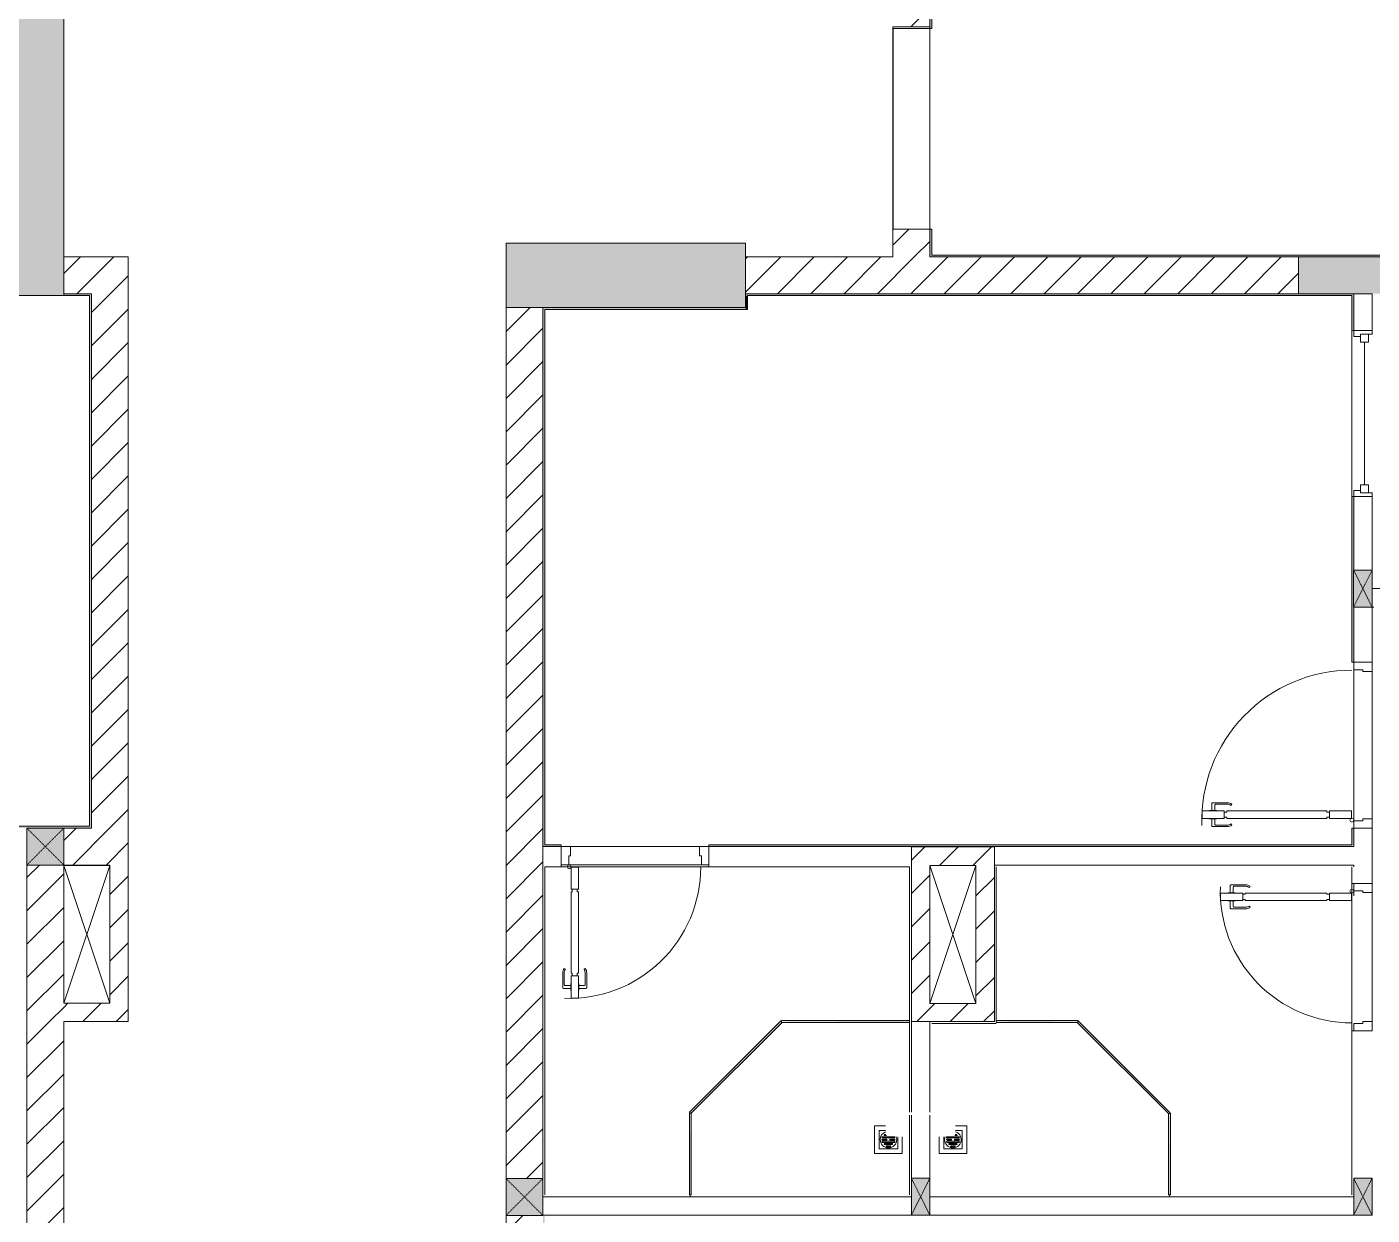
# Model space of a CAD drawing. Header units: millimetres. Extents: x 31157 to 224036, y 218 to 80529.
# Drawn here: x 138534 to 145834, y 64837 to 71285 of the extents above; entities that cross this region are included whole.
import ezdxf

# ---------------------------------------------------------------- set-up
doc = ezdxf.new("R2010")
doc.units = ezdxf.units.MM
doc.linetypes.add('IMPORT-Dash _2_', pattern=[6, 3, -3])
for name, color, linetype, lineweight in [('0-2', 170, 'Continuous', 9), ('A-DETL-GENF-6', 20, 'Continuous', 9), ('A-DETL-GENF-7', 170, 'Continuous', 9), ('A-DETL-THIN-3', 151, 'Continuous', 9), ('A-DOOR-2', 170, 'Continuous', 9), ('A-DOOR-FRAM-2', 170, 'Continuous', 9), ('A-FLOR-1', 170, 'Continuous', 9), ('A-GLAZ-5', 170, 'Continuous', 9), ('A-GLAZ-CURT-3', 170, 'Continuous', 9), ('A-WALL-1', 170, 'Continuous', 9), ('A-WALL-PATT-3', 170, 'Continuous', 9), ('A_1404_dwg-1', 170, 'Continuous', 9), ('I-WALL', 170, 'Continuous', 9), ('I-WALL-1', 170, 'Continuous', 9), ('M-EQPM-4', 170, 'Continuous', 9), ('S-COLS-1', 170, 'Continuous', 9), ('S-COLS-2', 170, 'Continuous', 9), ('S-COLS-4', 170, 'Continuous', 9), ('S-COLS-9', 170, 'IMPORT-Dash _2_', 9), ('S-COLS-HDLN-2', 170, 'IMPORT-Dash _2_', 9)]:
    doc.layers.add(name, color=color, linetype=linetype, lineweight=lineweight)
pattern_1 = [(45, (0, 0), (-90.50967, 90.50967), [])]

# ---------------------------------------------------------------- blocks, each defined once
blk = doc.blocks.new('A_1404_dwg_NCV_TKTC_KET CAU_rvt-1-TKTC_MB HOÀN THIỆN SÀN TẦNG 3-4-4819833-KeyPlan-CH2-Tầng 1_ Tầng 2')
at = {"layer": 'S-COLS-1'}
for points in [[(44452.6, 69761.9), (45752.6, 69761.9), (45752.6, 70111.9), (44452.6, 70111.9), (44452.6, 69761.9)], [(49352.6, 69836.9), (49352.6, 70036.9), (48752.6, 70036.9), (48752.6, 69836.9), (49152.6, 69836.9)]]:
    blk.add_hatch(color=256, dxfattribs=at).paths.add_polyline_path(points)
at = {"layer": 'A-FLOR-1'}
blk.add_line((46653, 66835.3), (47103, 66835.3), dxfattribs=at)
at = {"layer": 'A-FLOR-1', "flags": 128}
blk.add_lwpolyline([(42052.7, 65986.9), (42052.7, 66734.9), (42302.6, 66734.9)], dxfattribs=at)
at = {"layer": 'S-COLS-2'}
blk.add_line((48752.6, 70036.9), (48752.6, 69836.9), dxfattribs=at)
at = {"layer": 'S-COLS-2', "flags": 128}
blk.add_lwpolyline([(45752.6, 69836.9), (45752.6, 70111.9), (44452.6, 70111.9), (44452.6, 69761.9), (44652.6, 69761.9)], dxfattribs=at)
blk = doc.blocks.new('A_1404_dwg_DOOR_CW_01 CANH MO-PANEL KINH - DIW_01-900x2200-CỬA GỖ VÂN LAMINATE-553393-TKTC_MB HOÀN THIỆN SÀN TẦNG 3-4-4819840-KeyPlan-CH2-Tầng 1_ Tầng 2')
at = {"layer": 'A-DETL-GENF-7'}
for p, q in [((46582.1, 38482.4), (46582.1, 38521.4)), ((46665.6, 38525.4), (46586.1, 38525.4)), ((46599.1, 38482.4), (46599.1, 38513.4)), ((46603.1, 38517.4), (46665.6, 38517.4)), ((46691.4, 38517.2), (46686.8, 38510.7)), ((46582.1, 38438.4), (46582.1, 38399.4)), ((46599.1, 38438.4), (46599.1, 38407.4)), ((46603.1, 38403.4), (46665.6, 38403.4)), ((46691.4, 38403.5), (46686.8, 38410.1)), ((46665.6, 38395.4), (46586.1, 38395.4))]:
    blk.add_line(p, q, dxfattribs=at)
at = {"layer": 'A-DETL-GENF-7', "flags": 128}
for points in [[(46530.6, 38440.4), (46530.6, 38480.4), (46650.6, 38480.4), (46650.6, 38440.4)], [(46610.3, 38482.4), (46610.3, 38480.4), (46570.8, 38480.4), (46570.8, 38482.4)], [(47206.6, 38474.4), (47206.6, 38480.4), (46664.6, 38480.4), (46664.6, 38474.4), (46650.6, 38474.4), (46650.6, 38446.4), (46664.6, 38446.4), (46664.6, 38440.4), (47206.6, 38440.4), (47206.6, 38446.4), (47220.6, 38446.4), (47220.6, 38474.4)], [(47220.6, 38480.4), (47220.6, 38440.4), (47340.6, 38440.4), (47340.6, 38480.4)], [(46610.3, 38438.4), (46610.3, 38440.4), (46570.8, 38440.4), (46570.8, 38438.4)]]:
    blk.add_lwpolyline(points, close=True, dxfattribs=at)
at = {"layer": 'A-DETL-GENF-7'}
blk.add_circle((47342.6, 38430.4), 10, dxfattribs=at)
for centre, radius, start, end in [((47342.6, 38430.4), 814, 90, 182), ((46586.1, 38521.4), 4, 90, 180), ((46603.1, 38513.4), 4, 90, 180), ((46665.6, 38480.4), 45, 55, 90), ((46665.6, 38480.4), 37, 55, 90), ((46586.1, 38399.4), 4, 180, 270), ((46603.1, 38407.4), 4, 180, 270), ((46665.6, 38440.4), 37, 270, 305), ((46665.6, 38440.4), 45, 270, 305)]:
    blk.add_arc(centre, radius, start, end, dxfattribs=at)
at = {"layer": 'A-DOOR-2'}
blk.add_line((47352.6, 38430.4), (47352.6, 38455.4), dxfattribs=at)
at = {"layer": 'A-DOOR-2', "flags": 128}
for points in [[(47452.6, 39237.4), (47452.6, 39287.4), (47352.6, 39287.4), (47352.6, 39247.4), (47402.6, 39247.4), (47402.6, 39237.4)], [(47452.6, 38387.4), (47452.6, 38437.4), (47402.6, 38437.4), (47402.6, 38427.4), (47352.6, 38427.4), (47352.6, 38387.4)]]:
    blk.add_lwpolyline(points, close=True, dxfattribs=at)
blk = doc.blocks.new('A_1404_dwg_DOOR_CW_01 CANH MO-PANEL KINH - DIG_02-800x2200-CỬA NHÔM KÍNH-V60-TKTC_MB HOÀN THIỆN SÀN TẦNG 3-4-4819851-KeyPlan-CH2-Tầng 1_ Tầng 2')
at = {"layer": 'A-DETL-GENF-7'}
for p, q in [((104712.9, 29523.9), (104712.9, 29603.4)), ((104755.9, 29607.4), (104716.9, 29607.4)), ((104720.9, 29586.4), (104720.9, 29523.9)), ((104755.9, 29590.4), (104724.9, 29590.4)), ((104799.9, 29607.4), (104838.9, 29607.4)), ((104799.9, 29590.4), (104830.9, 29590.4)), ((104834.9, 29586.4), (104834.9, 29523.9)), ((104842.9, 29523.9), (104842.9, 29603.4)), ((104721.1, 29498.1), (104727.6, 29502.7)), ((104834.8, 29498.1), (104828.2, 29502.7))]:
    blk.add_line(p, q, dxfattribs=at)
at = {"layer": 'A-DETL-GENF-7', "flags": 128}
for points in [[(104797.9, 29658.9), (104757.9, 29658.9), (104757.9, 29538.9), (104797.9, 29538.9)], [(104755.9, 29579.2), (104757.9, 29579.2), (104757.9, 29618.7), (104755.9, 29618.7)], [(104799.9, 29579.2), (104797.9, 29579.2), (104797.9, 29618.7), (104799.9, 29618.7)], [(104763.9, 29082.9), (104757.9, 29082.9), (104757.9, 29524.9), (104763.9, 29524.9), (104763.9, 29538.9), (104791.9, 29538.9), (104791.9, 29524.9), (104797.9, 29524.9), (104797.9, 29082.9), (104791.9, 29082.9), (104791.9, 29068.9), (104763.9, 29068.9)], [(104757.9, 29068.9), (104797.9, 29068.9), (104797.9, 28948.9), (104757.9, 28948.9)]]:
    blk.add_lwpolyline(points, close=True, dxfattribs=at)
at = {"layer": 'A-DETL-GENF-7'}
blk.add_circle((104807.9, 28946.9), 10, dxfattribs=at)
for centre, radius, start, end in [((104807.9, 28946.9), 714, 88, 180), ((104716.9, 29603.4), 4, 90, 180), ((104724.9, 29586.4), 4, 90, 180), ((104830.9, 29586.4), 4, 0, 90), ((104838.9, 29603.4), 4, 0, 90), ((104757.9, 29523.9), 45, 180, 215), ((104757.9, 29523.9), 37, 180, 215), ((104797.9, 29523.9), 37, 325, 0), ((104797.9, 29523.9), 45, 325, 0)]:
    blk.add_arc(centre, radius, start, end, dxfattribs=at)
at = {"layer": 'A-DOOR-2'}
blk.add_line((104807.9, 28936.9), (104782.9, 28936.9), dxfattribs=at)
at = {"layer": 'A-DOOR-2', "flags": 128}
for points in [[(104050.9, 28836.9), (104050.9, 28936.9), (104090.9, 28936.9), (104090.9, 28886.9), (104100.9, 28886.9), (104100.9, 28836.9)], [(104800.9, 28836.9), (104800.9, 28886.9), (104810.9, 28886.9), (104810.9, 28936.9), (104850.9, 28936.9), (104850.9, 28836.9)]]:
    blk.add_lwpolyline(points, close=True, dxfattribs=at)
blk = doc.blocks.new('A_1404_dwg_M_Fixed - 900 x 1400-901191-TKTC_MB HOÀN THIỆN SÀN TẦNG 3-4-4819853-KeyPlan-CH2-Tầng 1_ Tầng 2')
at = {"layer": 'A-GLAZ-5'}
blk.add_line((107013.5, 28877.9), (107787.5, 28877.9), dxfattribs=at)
at = {"layer": 'A-GLAZ-5', "flags": 128}
for points in [[(106982.5, 28899.9), (106982.5, 28936.9), (106950.5, 28936.9)], [(107818.5, 28899.9), (107818.5, 28936.9), (107850.5, 28936.9)], [(106950.5, 28836.9), (106969.5, 28836.9), (106969.5, 28899.9), (107013.5, 28899.9), (107013.5, 28855.9), (106969.5, 28855.9)], [(107831.5, 28855.9), (107787.5, 28855.9), (107787.5, 28899.9), (107831.5, 28899.9), (107831.5, 28836.9), (107849.4, 28836.9)]]:
    blk.add_lwpolyline(points, dxfattribs=at)
blk = doc.blocks.new('A_1404_dwg_THU NUOC - THU NUOC-V84-TKTC_MB HOÀN THIỆN SÀN TẦNG 3-4-4819859-KeyPlan-CH2-Tầng 1_ Tầng 2')
at = {"layer": 'M-EQPM-4'}
for p, q in [((46845.9, 65262.1), (46910.1, 65262.1)), ((46897.8, 65268.6), (46888.1, 65268.6)), ((46890.6, 65274.6), (46897.8, 65274.6)), ((46910.1, 65256.1), (46845.9, 65256.1)), ((46845.9, 65237.7), (46910.1, 65237.7)), ((46910.1, 65231.7), (46845.9, 65231.7)), ((46858.2, 65225.2), (46897.8, 65225.2)), ((46897.8, 65219.2), (46858.2, 65219.2)), ((46868.2, 65212.9), (46887.8, 65212.9)), ((46887.8, 65206.9), (46868.2, 65206.9))]:
    blk.add_line(p, q, dxfattribs=at)
at = {"layer": 'M-EQPM-4', "flags": 128}
for points in [[(46803, 65262.4), (46803, 65171.9), (46953, 65171.9), (46953, 65321.9), (46892.6, 65321.9)], [(46828, 65262.4), (46828, 65196.9), (46928, 65196.9), (46928, 65296.9), (46892.6, 65296.9)], [(46845.9, 65249.7), (46870, 65249.7), (46870, 65243.7), (46845.9, 65243.7)], [(46910.1, 65243.7), (46886, 65243.7), (46886, 65249.7), (46910.1, 65249.7)]]:
    blk.add_lwpolyline(points, dxfattribs=at)
at = {"layer": 'M-EQPM-4'}
for centre, radius, start, end in [((46878, 65246.9), 45, 159.75932, 180), ((46878, 65246.9), 45, 159.75932, 180), ((46845.9, 65259.1), 3, 90, 270), ((46878, 65246.9), 45, 0, 70.94818), ((46878, 65246.9), 45, 0, 70.94818), ((46897.8, 65271.6), 3, 270, 90), ((46910.1, 65259.1), 3, 270, 90), ((46878, 65246.9), 45, 180, 0), ((46878, 65246.9), 45, 180, 0), ((46845.9, 65246.7), 3, 90, 270), ((46845.9, 65234.7), 3, 90, 270), ((46858.2, 65222.2), 3, 90, 270), ((46868.2, 65209.9), 3, 90, 270), ((46887.8, 65209.9), 3, 270, 90), ((46897.8, 65222.2), 3, 270, 90), ((46910.1, 65246.7), 3, 270, 90), ((46910.1, 65234.7), 3, 270, 90)]:
    blk.add_arc(centre, radius, start, end, dxfattribs=at)
blk = doc.blocks.new('A_1404_dwg_THU NUOC - THU NUOC-V85-TKTC_MB HOÀN THIỆN SÀN TẦNG 3-4-4819860-KeyPlan-CH2-Tầng 1_ Tầng 2')
at = {"layer": 'M-EQPM-4'}
for p, q in [((46495.9, 65262.1), (46560.1, 65262.1)), ((46508.2, 65274.6), (46514.5, 65274.6)), ((46517, 65268.6), (46508.2, 65268.6)), ((46560.1, 65256.1), (46495.9, 65256.1)), ((46495.9, 65237.7), (46560.1, 65237.7)), ((46560.1, 65231.7), (46495.9, 65231.7)), ((46508.2, 65225.2), (46547.8, 65225.2)), ((46547.8, 65219.2), (46508.2, 65219.2)), ((46518.2, 65212.9), (46537.8, 65212.9)), ((46537.8, 65206.9), (46518.2, 65206.9))]:
    blk.add_line(p, q, dxfattribs=at)
at = {"layer": 'M-EQPM-4', "flags": 128}
for points in [[(46603, 65262.4), (46603, 65171.9), (46453, 65171.9), (46453, 65321.9), (46512.6, 65321.9)], [(46512.6, 65296.9), (46478, 65296.9), (46478, 65196.9), (46578, 65196.9), (46578, 65262.4)], [(46495.9, 65249.7), (46520, 65249.7), (46520, 65243.7), (46495.9, 65243.7)], [(46560.1, 65243.7), (46536, 65243.7), (46536, 65249.7), (46560.1, 65249.7)]]:
    blk.add_lwpolyline(points, dxfattribs=at)
at = {"layer": 'M-EQPM-4'}
for centre, radius, start, end in [((46528, 65246.9), 45, 110.23163, 180), ((46528, 65246.9), 45, 110.23163, 180), ((46495.9, 65259.1), 3, 90, 270), ((46508.2, 65271.6), 3, 90, 270), ((46560.1, 65259.1), 3, 270, 90), ((46528, 65246.9), 45, 0, 20.24068), ((46528, 65246.9), 45, 0, 20.24068), ((46528, 65246.9), 45, 180, 360), ((46528, 65246.9), 45, 180, 360), ((46495.9, 65246.7), 3, 90, 270), ((46495.9, 65234.7), 3, 90, 270), ((46508.2, 65222.2), 3, 90, 270), ((46518.2, 65209.9), 3, 90, 270), ((46537.8, 65209.9), 3, 270, 90), ((46547.8, 65222.2), 3, 270, 90), ((46560.1, 65246.7), 3, 270, 90), ((46560.1, 65234.7), 3, 270, 90)]:
    blk.add_arc(centre, radius, start, end, dxfattribs=at)
blk = doc.blocks.new('A_1404_dwg_System Panel - Glazed-674652-TKTC_MB HOÀN THIỆN SÀN TẦNG 3-4-4819885-KeyPlan-CH2-Tầng 1_ Tầng 2')
at = {"layer": 'A-GLAZ-CURT-3'}
blk.add_hatch(color=256, dxfattribs=at).paths.add_polyline_path([(45447.6, 64947.3), (45457.6, 64947.3), (45452.6, 65391.6), (45447.6, 65391.6)])
blk.add_line((45457.6, 64947.3), (45457.6, 65389.5), dxfattribs=at)
at = {"layer": 'A-GLAZ-CURT-3', "flags": 128}
blk.add_lwpolyline([(45447.6, 65391.6), (45447.6, 64947.3), (45457.6, 64947.3)], dxfattribs=at)
blk = doc.blocks.new('A_1404_dwg_System Panel - Glazed-580250-TKTC_MB HOÀN THIỆN SÀN TẦNG 3-4-4819878-KeyPlan-CH2-Tầng 1_ Tầng 2')
at = {"layer": 'A-GLAZ-CURT-3'}
blk.add_hatch(color=256, dxfattribs=at).paths.add_polyline_path([(104097.4, 32037.6), (104102.6, 32046.5), (103605.1, 32536.9), (103605.1, 32529.9), (104095.9, 32039.1)])
blk.add_line((103601.6, 32533.4), (104095.9, 32039.1), dxfattribs=at)
at = {"layer": 'A-GLAZ-CURT-3', "flags": 128}
blk.add_lwpolyline([(104104.5, 32044.7), (103608.7, 32540.5), (103601.6, 32533.4)], dxfattribs=at)
blk = doc.blocks.new('A_1404_dwg_System Panel - Glazed-901202-TKTC_MB HOÀN THIỆN SÀN TẦNG 3-4-4819879-KeyPlan-CH2-Tầng 1_ Tầng 2')
at = {"layer": 'A-GLAZ-CURT-3'}
blk.add_hatch(color=256, dxfattribs=at).paths.add_polyline_path([(104105.9, 31346.9), (104100.9, 32041.1), (104095.9, 32037.6), (104095.9, 31346.9), (104104.5, 31346.9)])
at = {"layer": 'A-GLAZ-CURT-3', "flags": 128}
blk.add_lwpolyline([(104095.9, 32041.1), (104095.9, 31346.9), (104105.9, 31346.9), (104105.9, 32041.1)], close=True, dxfattribs=at)
blk = doc.blocks.new('A_1404_dwg_System Panel - Glazed-674653-TKTC_MB HOÀN THIỆN SÀN TẦNG 3-4-4819886-KeyPlan-CH2-Tầng 1_ Tầng 2')
at = {"layer": 'A-GLAZ-CURT-3'}
blk.add_hatch(color=256, dxfattribs=at).paths.add_polyline_path([(48056.5, 64947.3), (48058, 64947.3), (48053, 65389.3), (48048, 65385.7), (48048, 64947.3)])
blk.add_line((48058, 64947.3), (48058, 65389.3), dxfattribs=at)
at = {"layer": 'A-GLAZ-CURT-3', "flags": 128}
blk.add_lwpolyline([(48048, 65387.2), (48048, 64947.3), (48058, 64947.3)], dxfattribs=at)
blk = doc.blocks.new('A_1404_dwg_System Panel - Glazed-580253-TKTC_MB HOÀN THIỆN SÀN TẦNG 3-4-4819881-KeyPlan-CH2-Tầng 1_ Tầng 2')
at = {"layer": 'A-GLAZ-CURT-3'}
blk.add_hatch(color=256, dxfattribs=at).paths.add_polyline_path([(103606.4, 29933), (104100.9, 30434.6), (104095.9, 30436.7), (103602.8, 29936.5)])
blk.add_line((103606.4, 29933), (104104.5, 30431.1), dxfattribs=at)
at = {"layer": 'A-GLAZ-CURT-3', "flags": 128}
blk.add_lwpolyline([(104095.9, 30436.7), (103599.3, 29940), (103606.4, 29933)], dxfattribs=at)
blk = doc.blocks.new('A_1404_dwg_System Panel - Glazed-901204-TKTC_MB HOÀN THIỆN SÀN TẦNG 3-4-4819882-KeyPlan-CH2-Tầng 1_ Tầng 2')
at = {"layer": 'A-GLAZ-CURT-3'}
blk.add_hatch(color=256, dxfattribs=at).paths.add_polyline_path([(104104.5, 30434.6), (104105.9, 30434.6), (104102.6, 30876.9), (104095.9, 30876.9), (104100.9, 30434.6), (104102.6, 30434.6)])
at = {"layer": 'A-GLAZ-CURT-3', "flags": 128}
blk.add_lwpolyline([(104105.9, 30434.6), (104105.9, 30876.9), (104095.9, 30876.9), (104095.9, 30434.6)], close=True, dxfattribs=at)
blk = doc.blocks.new('A_1404_dwg_G1_SOF - BO TRU - 100x200-746114-TKTC_MB HOÀN THIỆN SÀN TẦNG 3-4-4819846-KeyPlan-CH2-Tầng 1_ Tầng 2')
at = {"layer": 'S-COLS-1'}
blk.add_hatch(color=256, dxfattribs=at).paths.add_polyline_path([(49952.6, 40036.9), (49952.6, 40236.9), (49852.6, 40236.9), (49852.6, 40036.9)])
at = {"layer": 'S-COLS-1', "flags": 128}
blk.add_lwpolyline([(49852.6, 40036.9), (49852.6, 40236.9), (49952.6, 40236.9), (49952.6, 40036.9)], close=True, dxfattribs=at)
at = {"layer": 'S-COLS-HDLN-2'}
for p, q in [((49952.6, 40036.9), (49852.6, 40236.9)), ((49852.6, 40036.9), (49952.6, 40236.9))]:
    blk.add_line(p, q, dxfattribs=at)
blk = doc.blocks.new('A_1404_dwg_NCV_TKTC_TANG 3 - 4_rvt-1-TKTC_MB HOÀN THIỆN SÀN TẦNG 3-4-4819943-KeyPlan-CH2-Tầng 1_ Tầng 2')
at = {"layer": 'A-WALL-PATT-3'}
h = blk.add_hatch(color=256, dxfattribs=at)
h.paths.add_polyline_path([(46762.6, 70036.9), (46762.6, 70187.4), (46752.6, 70187.4), (46752.6, 70036.9)])
h.paths.add_polyline_path([(46762.6, 71277.4), (46762.6, 73236.9), (46752.6, 73236.9), (46752.6, 71277.4)])
for points in [[(52742.6, 70036.9), (52742.6, 70046.9), (46762.6, 70046.9), (46762.6, 70036.9), (51135.1, 70036.9)], [(42192.6, 69826.9), (42192.6, 69836.9), (42052.6, 69836.9), (42052.6, 69826.9)], [(42202.6, 66946.9), (42202.6, 69836.9), (42192.6, 69836.9), (42192.6, 66946.9)], [(45762.6, 69826.9), (49052.6, 69826.9), (49052.6, 69836.9), (45752.6, 69836.9), (45752.6, 69826.9)], [(45752.6, 69751.9), (45762.6, 69751.9), (45762.6, 69826.9), (45752.6, 69826.9), (45752.6, 69761.9)], [(44662.6, 66846.9), (44662.6, 69761.9), (44652.6, 69761.9), (44652.6, 66846.9)], [(44662.6, 69751.9), (45752.6, 69751.9), (45752.6, 69761.9), (44662.6, 69761.9)]]:
    blk.add_hatch(color=256, dxfattribs=at).paths.add_polyline_path(points)
h = blk.add_hatch(color=256, dxfattribs=at)
h.paths.add_polyline_path([(49052.6, 66846.9), (49052.6, 66937), (49042.6, 66937), (49042.6, 66846.9)])
h.paths.add_polyline_path([(49042.6, 67837), (49052.6, 67837), (49052.6, 68737), (49042.6, 68737), (49042.6, 68136.7)])
h.paths.add_polyline_path([(49052.6, 69637), (49052.6, 69826.9), (49042.6, 69826.9), (49042.6, 69637)])
h = blk.add_hatch(color=256, dxfattribs=at)
h.paths.add_polyline_path([(41752.6, 66936.9), (42202.6, 66936.9), (42202.6, 66946.9), (41752.6, 66946.9)])
h.paths.add_polyline_path([(39409, 66936.9), (40952.6, 66936.9), (40952.6, 66946.9), (38152.6, 66946.9), (38152.6, 66936.9), (38162.6, 66936.9)])
h = blk.add_hatch(color=256, dxfattribs=at)
h.paths.add_polyline_path([(44652.6, 66836.9), (44752.6, 66836.9), (44752.6, 66846.9), (44652.6, 66846.9)])
h.paths.add_polyline_path([(47103, 66836.9), (49052.6, 66836.9), (49052.6, 66846.9), (45552.6, 66846.9), (45552.6, 66836.9), (46753, 66836.9)])
h = blk.add_hatch(color=256, dxfattribs=at)
h.paths.add_polyline_path([(44662.6, 61911.9), (44662.6, 61989.4), (44652.6, 61989.4), (44652.6, 61911.9)])
h.paths.add_polyline_path([(44652.6, 63079.4), (44662.6, 63079.4), (44662.6, 64836.9), (44652.6, 64835.3), (44652.6, 63151.9)])
at = {"layer": 'A-FLOR-1'}
for p, q in [((46752.7, 70187.4), (46752.7, 71277.4)), ((49052.6, 66977), (49052.6, 67797)), ((45502.6, 66837), (44802.6, 66837)), ((44802.6, 66836.9), (45502.6, 66836.9)), ((44792.6, 66737), (45512.6, 66737)), ((47102.6, 66736.9), (47102.6, 66726.9)), ((46762.6, 65886.9), (46752.6, 65886.9)), ((45452.6, 64936.9), (45452.6, 64947.3)), ((48052.6, 64947.3), (48052.6, 64936.9))]:
    blk.add_line(p, q, dxfattribs=at)
at = {"layer": 'A-FLOR-1', "flags": 128}
blk.add_lwpolyline([(46752.6, 70187.4), (46752.6, 71277.4), (46552.7, 71277.4), (46552.7, 70187.4)], close=True, dxfattribs=at)
at = {"layer": 'A-WALL-1'}
for p, q in [((49052.6, 69826.9), (49052.6, 69637)), ((49152.6, 69637), (49152.6, 69826.9)), ((49052.6, 69637), (49152.6, 69637)), ((49152.6, 68737), (49052.6, 68737)), ((49052.6, 68737), (49052.6, 68336.9)), ((49152.6, 68336.9), (49152.6, 68737)), ((49052.6, 68136.9), (49052.6, 67837)), ((49152.6, 68136.9), (49162.6, 68136.9)), ((49152.6, 67837), (49152.6, 68136.9)), ((49052.6, 67837), (49152.6, 67837)), ((49052.6, 66977), (49052.6, 67797)), ((49152.6, 67787), (49152.6, 66987)), ((49152.6, 66937), (49052.6, 66937)), ((49052.6, 66937), (49052.6, 66846.9)), ((49152.6, 66637.4), (49152.6, 66937)), ((44652.6, 66836.9), (44652.6, 66736.9)), ((44752.6, 66836.9), (44652.6, 66836.9)), ((44752.6, 66736.9), (44752.6, 66836.9)), ((44802.6, 66836.9), (45502.6, 66836.9)), ((45552.6, 66836.9), (45552.6, 66736.9)), ((46653, 66836.9), (45552.6, 66836.9)), ((49052.6, 66637.4), (49152.6, 66637.4)), ((49152.6, 66587.4), (49152.6, 65887.4)), ((49152.6, 65837.4), (49052.6, 65837.4)), ((46652.6, 65379.4), (46652.6, 65036.9)), ((46752.6, 65036.9), (46752.6, 65379.4)), ((44652.6, 64936.9), (44652.6, 64836.9)), ((46652.6, 64936.9), (44652.6, 64936.9)), ((49052.6, 64936.9), (46752.6, 64936.9)), ((44652.6, 64836.9), (46652.6, 64836.9)), ((46752.6, 64836.9), (49052.6, 64836.9))]:
    blk.add_line(p, q, dxfattribs=at)
at = {"layer": 'A-WALL-1', "flags": 128}
for points in [[(49152.6, 69826.9), (49152.6, 69836.9), (49052.6, 69836.9), (49052.6, 69826.9)], [(49202.6, 68136.9), (49202.6, 68236.9), (49152.6, 68236.9)], [(46652.6, 66736.9), (46653, 66736.9), (46653, 66836.9)], [(49052.6, 66846.9), (49052.6, 66836.9), (47103, 66836.9), (47103, 66736.9), (49052.6, 66736.9), (49052.6, 66726.9)], [(46752.6, 65395.6), (46752.6, 65886.9), (46652.6, 65886.9), (46652.6, 65395.6)]]:
    blk.add_lwpolyline(points, dxfattribs=at)
at = {"layer": 'I-WALL'}
for p, q in [((49052.6, 69637), (49052.6, 69826.9)), ((49042.6, 68737), (49042.6, 69637)), ((49052.6, 68336.9), (49052.6, 68737)), ((49052.6, 67837), (49052.6, 68136.9)), ((49052.6, 66846.9), (49052.6, 66937)), ((44652.6, 66836.9), (44752.6, 66836.9)), ((45552.6, 66836.9), (46653, 66836.9)), ((45552.6, 66726.9), (44752.6, 66726.9)), ((49042.6, 65837.4), (49042.6, 66637.4))]:
    blk.add_line(p, q, dxfattribs=at)
at = {"layer": 'I-WALL-1'}
for p, q in [((41852.6, 66936.9), (42052.6, 66936.9)), ((47112.6, 65892.4), (47112.6, 66726.9)), ((46642.6, 65892.4), (46642.6, 65882.4)), ((46642.6, 65882.4), (46642.6, 65395.9)), ((46762.6, 65876.9), (47112.6, 65876.9)), ((46642.6, 65378.9), (46642.6, 64946.9)), ((46652.6, 65036.9), (46652.6, 65379.4)), ((44652.6, 65035.3), (44652.6, 64936.9)), ((44652.6, 64936.9), (44662.6, 64936.9)), ((46642.6, 64936.9), (46652.6, 64936.9)), ((49042.6, 64936.9), (49052.6, 64936.9)), ((44662.6, 64836.9), (44652.6, 64836.9))]:
    blk.add_line(p, q, dxfattribs=at)
at = {"layer": 'I-WALL-1', "flags": 128}
for points in [[(46752.6, 71511.9), (46752.6, 71277.4), (46762.6, 71277.4), (46762.6, 73226.9)], [(42052.6, 69826.9), (42192.6, 69826.9), (42192.6, 66946.9), (41752.6, 66946.9), (41752.6, 66936.9)], [(42052.6, 66936.9), (42202.6, 66936.9), (42202.6, 66946.9), (42202.6, 69836.9), (42192.6, 69836.9), (42052.6, 69836.9)], [(49052.6, 69826.9), (49052.6, 69836.9), (45752.6, 69836.9), (45752.6, 69826.9), (45752.6, 69761.9), (44662.6, 69761.9), (44652.6, 69761.9), (44652.6, 66846.9), (44652.6, 66836.9)], [(44752.6, 66836.9), (44752.6, 66846.9), (44662.6, 66846.9), (44662.6, 69751.9), (45752.6, 69751.9), (45762.6, 69751.9), (45762.6, 69826.9), (49042.6, 69826.9), (49042.6, 69637), (49052.6, 69637)], [(49052.6, 68737), (49042.6, 68737), (49042.6, 67837), (49052.6, 67837)], [(49052.6, 66937), (49042.6, 66937), (49042.6, 66846.9), (45552.6, 66846.9), (45552.6, 66836.9)], [(46653, 66836.9), (49052.6, 66836.9), (49052.6, 66846.9)], [(44652.6, 66736.9), (44652.6, 66726.9), (44652.6, 65035.3)], [(44662.6, 64946.9), (44662.6, 66726.9), (44752.6, 66726.9), (44752.6, 66736.9)], [(45552.6, 66736.9), (45552.6, 66726.9), (46642.6, 66726.9), (46642.6, 65892.4)], [(46652.6, 65395.6), (46652.6, 66726.9), (46652.6, 66736.9)], [(47102.6, 66726.9), (47102.6, 65886.9), (46762.6, 65886.9)], [(49042.6, 66726.9), (49042.6, 66637.4), (49052.6, 66637.4)], [(49052.6, 65837.4), (49042.6, 65837.4), (49042.6, 64946.9)]]:
    blk.add_lwpolyline(points, dxfattribs=at)
blk.add_lwpolyline([(52742.6, 70036.9), (52752.6, 70036.9), (52752.6, 70111.9), (53452.6, 70111.9), (53452.6, 70046.9), (53452.6, 70036.9), (53552.6, 70036.9), (53552.6, 70046.9), (53552.6, 70362.4), (53542.6, 70362.4), (53542.6, 70046.9), (53462.6, 70046.9), (53462.6, 70121.9), (53452.6, 70121.9), (52742.6, 70121.9), (52742.6, 70111.9), (52742.6, 70046.9), (46762.6, 70046.9), (46762.6, 70187.4), (46752.6, 70187.4), (46752.6, 70036.9), (46762.6, 70036.9)], close=True, dxfattribs=at)
for name, p, rotation in [('A_1404_dwg_M_Fixed - 900 x 1400-901191-TKTC_MB HOÀN THIỆN SÀN TẦNG 3-4-4819853-KeyPlan-CH2-Tầng 1_ Tầng 2', (77989.5, -38213.6), 90), ('A_1404_dwg_G1_SOF - BO TRU - 100x200-746114-TKTC_MB HOÀN THIỆN SÀN TẦNG 3-4-4819846-KeyPlan-CH2-Tầng 1_ Tầng 2', (99005.1, 108373.9), 180), ('A_1404_dwg_DOOR_CW_01 CANH MO-PANEL KINH - DIG_02-800x2200-CỬA NHÔM KÍNH-V60-TKTC_MB HOÀN THIỆN SÀN TẦNG 3-4-4819851-KeyPlan-CH2-Tầng 1_ Tầng 2', (149603.5, 95673.9), 180), ('A_1404_dwg_DOOR_CW_01 CANH MO-PANEL KINH - DIG_02-800x2200-CỬA NHÔM KÍNH-V60-TKTC_MB HOÀN THIỆN SÀN TẦNG 3-4-4819851-KeyPlan-CH2-Tầng 1_ Tầng 2', (77989.5, -38213.6), 90), ('A_1404_dwg_System Panel - Glazed-580250-TKTC_MB HOÀN THIỆN SÀN TẦNG 3-4-4819878-KeyPlan-CH2-Tầng 1_ Tầng 2', (77989.5, -38213.6), 90.00000000000011), ('A_1404_dwg_System Panel - Glazed-901202-TKTC_MB HOÀN THIỆN SÀN TẦNG 3-4-4819879-KeyPlan-CH2-Tầng 1_ Tầng 2', (77989.5, -38213.6), 90.00000000000001), ('A_1404_dwg_System Panel - Glazed-901204-TKTC_MB HOÀN THIỆN SÀN TẦNG 3-4-4819882-KeyPlan-CH2-Tầng 1_ Tầng 2', (77989.5, -38213.6), 90), ('A_1404_dwg_System Panel - Glazed-580253-TKTC_MB HOÀN THIỆN SÀN TẦNG 3-4-4819881-KeyPlan-CH2-Tầng 1_ Tầng 2', (77989.5, -38213.6), 90.0000000000001), ('A_1404_dwg_G1_SOF - BO TRU - 100x200-746114-TKTC_MB HOÀN THIỆN SÀN TẦNG 3-4-4819846-KeyPlan-CH2-Tầng 1_ Tầng 2', (96605.1, 105073.9), 180), ('A_1404_dwg_G1_SOF - BO TRU - 100x200-746114-TKTC_MB HOÀN THIỆN SÀN TẦNG 3-4-4819846-KeyPlan-CH2-Tầng 1_ Tầng 2', (99005.2, 105073.9), 180)]:
    blk.add_blockref(name, p, dxfattribs=dict(rotation=rotation))
for name, p in [('A_1404_dwg_DOOR_CW_01 CANH MO-PANEL KINH - DIW_01-900x2200-CỬA GỖ VÂN LAMINATE-553393-TKTC_MB HOÀN THIỆN SÀN TẦNG 3-4-4819840-KeyPlan-CH2-Tầng 1_ Tầng 2', (1700, 28549.6)), ('A_1404_dwg_System Panel - Glazed-674652-TKTC_MB HOÀN THIỆN SÀN TẦNG 3-4-4819885-KeyPlan-CH2-Tầng 1_ Tầng 2', (0, 0)), ('A_1404_dwg_System Panel - Glazed-674653-TKTC_MB HOÀN THIỆN SÀN TẦNG 3-4-4819886-KeyPlan-CH2-Tầng 1_ Tầng 2', (0, 0)), ('A_1404_dwg_THU NUOC - THU NUOC-V85-TKTC_MB HOÀN THIỆN SÀN TẦNG 3-4-4819860-KeyPlan-CH2-Tầng 1_ Tầng 2', (0, 0)), ('A_1404_dwg_THU NUOC - THU NUOC-V84-TKTC_MB HOÀN THIỆN SÀN TẦNG 3-4-4819859-KeyPlan-CH2-Tầng 1_ Tầng 2', (0, 0))]:
    blk.add_blockref(name, p)
blk = doc.blocks.new('A_1404_dwg_G1_SOF - BO TRU - 200x200-V11-TKTC_MB HOÀN THIỆN SÀN TẦNG 3-4-4819990-KeyPlan-CH2-Tầng 1_ Tầng 2')
at = {"layer": 'S-COLS-9'}
blk.add_hatch(color=256, dxfattribs=at).paths.add_polyline_path([(42052.6, 25436.9), (42052.6, 25636.9), (41852.6, 25636.9), (41852.6, 25437)])
at = {"layer": 'S-COLS-4', "flags": 128}
blk.add_lwpolyline([(41852.6, 25636.9), (41852.6, 25436.9), (42052.6, 25436.9), (42052.6, 25636.9)], dxfattribs=at)
at = {"layer": 'S-COLS-HDLN-2'}
for p, q in [((42052.6, 25636.9), (41852.6, 25436.9)), ((41852.6, 25636.9), (42052.6, 25436.9))]:
    blk.add_line(p, q, dxfattribs=at)
blk = doc.blocks.new('A_1404_dwg_G1_SOF - BO TRU - 200x200-V14-TKTC_MB HOÀN THIỆN SÀN TẦNG 3-4-4819993-KeyPlan-CH2-Tầng 1_ Tầng 2')
at = {"layer": 'S-COLS-9'}
blk.add_hatch(color=256, dxfattribs=at).paths.add_polyline_path([(44452.6, 64835.3), (44652.6, 64836.9), (44652.6, 65035.3), (44452.6, 65035.3), (44452.6, 64836.9)])
at = {"layer": 'S-COLS-4', "flags": 128}
blk.add_lwpolyline([(44652.6, 65035.3), (44452.6, 65035.3), (44452.6, 64835.3), (44652.6, 64835.3)], dxfattribs=at)
at = {"layer": 'S-COLS-HDLN-2'}
for p, q in [((44452.6, 65035.3), (44652.6, 64835.4)), ((44652.6, 65035.2), (44452.6, 64835.3))]:
    blk.add_line(p, q, dxfattribs=at)
blk = doc.blocks.new('A_1404_dwg_FD_05 - FD_05-1000x2200mm-V123-TKTC_MB HOÀN THIỆN SÀN TẦNG 3-4-4820045-KeyPlan-CH2-Tầng 1_ Tầng 2')
at = {"layer": 'A-DOOR-FRAM-2'}
blk.add_line((46552.6, 70240.3), (46552.6, 70195.3), dxfattribs=at)
at = {"layer": 'A-DOOR-FRAM-2', "flags": 128}
blk.add_lwpolyline([(46752.6, 71285.3), (46552.6, 71285.3), (46552.6, 71240.3)], dxfattribs=at)
blk = doc.blocks.new('A_1404_dwg-4819832-KeyPlan-CH2-Tầng 1_ Tầng 2')
at = {"layer": 'A-WALL-PATT-3'}
h = blk.add_hatch(dxfattribs=at)
h.set_pattern_fill('FP_26', color=256, style=0, pattern_type=2)
h.set_pattern_definition(pattern_1)
h.paths.add_polyline_path([(46752.6, 70036.9), (46752.6, 70187.4), (46552.7, 70187.4), (46552.7, 70036.9)])
h.paths.add_polyline_path([(46552.7, 71285.3), (46752.6, 71285.3), (46752.6, 71511.9), (46552.6, 71511.9), (46552.6, 71285.3)])
h.paths.add_polyline_path([(46752.6, 71711.9), (46752.6, 74516.9), (46552.6, 74516.9), (46552.7, 71711.9)])
h = blk.add_hatch(dxfattribs=at)
h.set_pattern_fill('FP_26', color=256, style=0, pattern_type=2)
h.set_pattern_definition(pattern_1)
h.paths.add_polyline_path([(42052.6, 69836.9), (42402.6, 69836.9), (42402.6, 70036.9), (42052.6, 70036.9)])
h = blk.add_hatch(dxfattribs=at)
h.set_pattern_fill('FP_26', color=256, style=0, pattern_type=2)
h.set_pattern_definition(pattern_1)
h.paths.add_polyline_path([(46762.6, 69836.9), (48752.6, 69836.9), (48752.6, 70036.9), (45752.6, 70036.9), (45752.6, 69836.9), (46752.6, 69836.9)])
h = blk.add_hatch(dxfattribs=at)
h.set_pattern_fill('FP_26', color=256, style=0, pattern_type=2)
h.set_pattern_definition(pattern_1)
h.paths.add_polyline_path([(42402.6, 66936.9), (42402.6, 69836.9), (42202.6, 69836.9), (42202.6, 66936.9)])
h = blk.add_hatch(dxfattribs=at)
h.set_pattern_fill('FP_26', color=256, style=0, pattern_type=2)
h.set_pattern_definition(pattern_1)
h.paths.add_polyline_path([(44652.5, 61911.9), (44652.5, 61989.4), (44452.6, 61989.4), (44452.6, 61911.9)])
h.paths.add_polyline_path([(44452.6, 63151.9), (44652.6, 63151.9), (44652.6, 64835.3), (44452.6, 64835.3), (44452.6, 65035.3), (44652.6, 65035.3), (44652.6, 69761.9), (44452.6, 69761.9), (44452.6, 63151.9)])
h = blk.add_hatch(dxfattribs=at)
h.set_pattern_fill('FP_26', color=256, style=0, pattern_type=2)
h.set_pattern_definition(pattern_1)
h.paths.add_polyline_path([(42402.6, 66736.9), (42402.6, 66936.9), (42052.6, 66936.9), (42052.6, 66736.9), (42302.6, 66736.9)])
h = blk.add_hatch(dxfattribs=at)
h.set_pattern_fill('FP_26', color=256, style=0, pattern_type=2)
h.set_pattern_definition(pattern_1)
h.paths.add_polyline_path([(46653, 65886.9), (46753, 65886.9), (46753, 66834.9), (46653, 66834.9)])
h = blk.add_hatch(dxfattribs=at)
h.set_pattern_fill('FP_26', color=256, style=0, pattern_type=2)
h.set_pattern_definition(pattern_1)
h.paths.add_polyline_path([(47003, 66734.9), (47102.6, 66734.9), (47102.6, 66834.9), (46753, 66834.9), (46753, 66734.9)])
h = blk.add_hatch(dxfattribs=at)
h.set_pattern_fill('FP_26', color=256, style=0, pattern_type=2)
h.set_pattern_definition(pattern_1)
h.paths.add_polyline_path([(42052.4, 65886.9), (42052.6, 65886.9), (42052.4, 66736.9), (41852.6, 66736.9), (41852.6, 65886.9)])
h = blk.add_hatch(dxfattribs=at)
h.set_pattern_fill('FP_26', color=256, style=0, pattern_type=2)
h.set_pattern_definition(pattern_1)
h.paths.add_polyline_path([(42402.6, 65986.9), (42402.6, 65986.9), (42402.6, 66736.9), (42302.6, 66736.9), (42302.6, 65986.9)])
h = blk.add_hatch(dxfattribs=at)
h.set_pattern_fill('FP_26', color=256, style=0, pattern_type=2)
h.set_pattern_definition(pattern_1)
h.paths.add_polyline_path([(47102.6, 65984.9), (47102.6, 66734.9), (47003, 66734.9), (47003, 65984.9)])
h = blk.add_hatch(dxfattribs=at)
h.set_pattern_fill('FP_26', color=256, style=0, pattern_type=2)
h.set_pattern_definition(pattern_1)
h.paths.add_polyline_path([(42402.6, 65886.9), (42402.6, 65986.9), (42052.6, 65986.9), (42052.6, 65886.9), (42402.6, 65886.9)])
h = blk.add_hatch(dxfattribs=at)
h.set_pattern_fill('FP_26', color=256, style=0, pattern_type=2)
h.set_pattern_definition(pattern_1)
h.paths.add_polyline_path([(47003, 65886.9), (47102.6, 65886.9), (47102.6, 65984.9), (46753, 65984.9), (46753, 65886.9)])
h = blk.add_hatch(dxfattribs=at)
h.set_pattern_fill('FP_26', color=256, style=0, pattern_type=2)
h.set_pattern_definition(pattern_1)
h.paths.add_polyline_path([(42052.6, 61836.9), (42052.6, 63596.9), (41852.6, 63596.9), (41852.6, 61836.9)])
h.paths.add_polyline_path([(42052.6, 64686.9), (42052.4, 65886.9), (41852.6, 65886.9), (41852.6, 64687.4), (42052.4, 64687.4)])
at = {"layer": '0-2'}
for p, q in [((42302.6, 66734.9), (42052.6, 66734.9)), ((42302.3, 65986.8), (42052.6, 66734.5)), ((42053.2, 65986.9), (42302.6, 66734)), ((47003, 65985.9), (46752.9, 66734.9)), ((46752.9, 65984.9), (47003, 66733.8))]:
    blk.add_line(p, q, dxfattribs=at)
at = {"layer": 'A-FLOR-1'}
for p, q in [((46552.6, 70240.3), (46552.6, 71240.3)), ((42402.6, 69836.9), (42402.6, 66736.9))]:
    blk.add_line(p, q, dxfattribs=at)
at = {"layer": 'A-WALL-1'}
for p, q in [((48752.6, 69836.9), (48752.6, 70036.9)), ((42402.6, 66736.9), (42402.6, 69836.9)), ((47103, 66834.9), (46653, 66834.9)), ((41852.6, 66736.9), (41852.6, 64687.4)), ((46653, 66736.9), (46653, 65886.9))]:
    blk.add_line(p, q, dxfattribs=at)
at = {"layer": 'A-WALL-1', "flags": 128}
for points in [[(46552.6, 70195.3), (46552.6, 70036.9), (45752.6, 70036.9), (45752.6, 69836.9)], [(42402.6, 69836.9), (42402.6, 70036.9), (42052.6, 70036.9)], [(44652.6, 69761.9), (44452.6, 69761.9), (44452.6, 63151.9), (44652.6, 63151.9)], [(42052.6, 64686.9), (42052.6, 65886.9), (42402.6, 65886.9), (42402.6, 66736.9)]]:
    blk.add_lwpolyline(points, dxfattribs=at)
for points in [[(42052.6, 66736.9), (42302.6, 66736.9), (42302.6, 65986.9), (42052.6, 65986.9)], [(47003, 65984.9), (46753, 65984.9), (46753, 66734.9), (47003, 66734.9)]]:
    blk.add_lwpolyline(points, close=True, dxfattribs=at)
for name, p in [('A_1404_dwg_NCV_TKTC_KET CAU_rvt-1-TKTC_MB HOÀN THIỆN SÀN TẦNG 3-4-4819833-KeyPlan-CH2-Tầng 1_ Tầng 2', (0, 0)), ('A_1404_dwg_NCV_TKTC_TANG 3 - 4_rvt-1-TKTC_MB HOÀN THIỆN SÀN TẦNG 3-4-4819943-KeyPlan-CH2-Tầng 1_ Tầng 2', (0, 0)), ('A_1404_dwg_FD_05 - FD_05-1000x2200mm-V123-TKTC_MB HOÀN THIỆN SÀN TẦNG 3-4-4820045-KeyPlan-CH2-Tầng 1_ Tầng 2', (0, 0)), ('A_1404_dwg_G1_SOF - BO TRU - 200x200-V11-TKTC_MB HOÀN THIỆN SÀN TẦNG 3-4-4819990-KeyPlan-CH2-Tầng 1_ Tầng 2', (0, 41300)), ('A_1404_dwg_G1_SOF - BO TRU - 200x200-V14-TKTC_MB HOÀN THIỆN SÀN TẦNG 3-4-4819993-KeyPlan-CH2-Tầng 1_ Tầng 2', (0, 0))]:
    blk.add_blockref(name, p)

msp = doc.modelspace()

# ---------------------------------------------------------------- hatches: boundary and pattern name
at = {"layer": 'A-DETL-GENF-6'}
msp.add_hatch(color=256, dxfattribs=at).paths.add_polyline_path([(134234, 69826.9), (138734, 69826.9), (138734, 74516.9), (139334.4, 74516.9), (139334, 78236.9), (130334, 78236.9), (130334, 77886.9), (130734, 77886.9), (130734, 78036.9), (132833.9, 78036.9), (132833.9, 76536.9), (130334, 76536.9), (130334, 69826.9), (134234, 69826.9)])

# ---------------------------------------------------------------- linework, layer by layer
at = {"layer": 'A-DETL-THIN-3'}
for p, q in [((138734, 69826.9), (138734, 74516.9)), ((130334, 69826.9), (138734, 69826.9))]:
    msp.add_line(p, q, dxfattribs=at)

# ---------------------------------------------------------------- block references
at = {"layer": 'A_1404_dwg-1'}
msp.add_blockref('A_1404_dwg-4819832-KeyPlan-CH2-Tầng 1_ Tầng 2', (96681.4, 0), dxfattribs=at)

doc.saveas('drawing.dxf')
